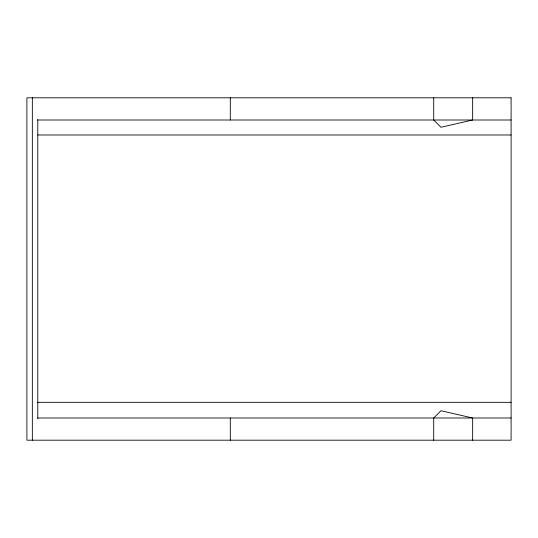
<?xml version="1.0" encoding="UTF-8"?>
<svg xmlns="http://www.w3.org/2000/svg" width="538" height="538" viewBox="0 0 538 538"><rect width="100%" height="100%" fill="white"/><g stroke="black" fill="none" stroke-linecap="round" stroke-linejoin="round"><path stroke-width="0.81" d="M37.781 120.001L511.1 120.001M37.781 134.984L511.1 134.984M37.781 402.33L511.1 402.33M37.781 417.999L511.1 417.999M472.653 97.808L472.653 120.001L440.965 127.257L433.709 120.001L433.709 97.808M472.653 440.192L472.653 417.999L440.965 410.743L433.709 417.999L433.709 440.192M230.304 97.808L230.304 120.001M230.304 417.999L230.304 440.192M37.781 119.369L37.781 418.678M32.341 97.808L32.341 440.192M511.1 97.808L26.9 97.808L26.9 440.192L511.1 440.192L511.1 97.808"/></g></svg>
